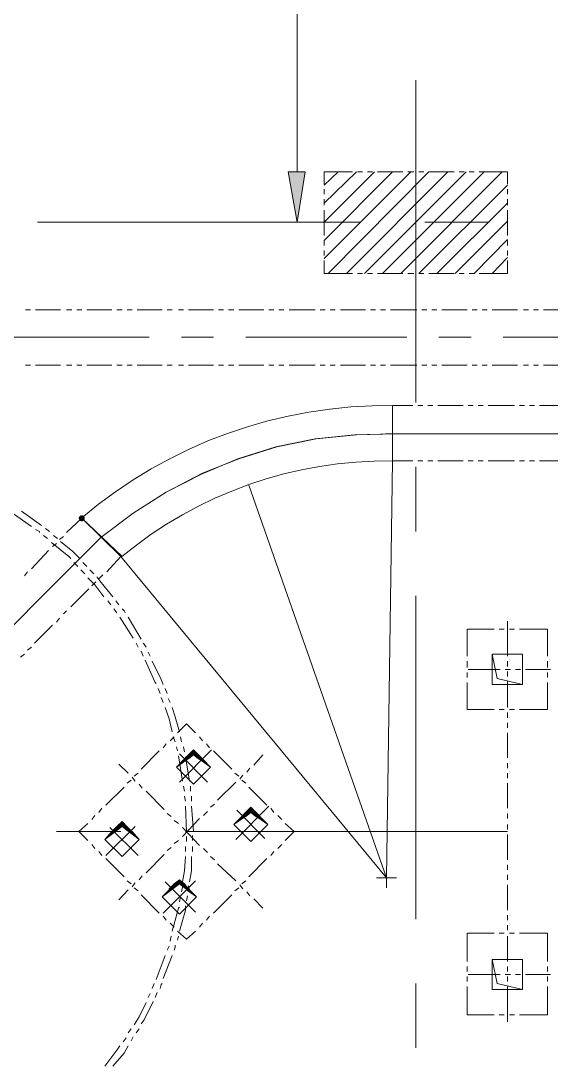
# Model space of a CAD drawing. Header units: millimetres. Extents: x 29 to 95071, y 20 to 67221.
# Drawn here: x 54083 to 56695, y 42031 to 47176 of the extents above; entities that cross this region are included whole.
import ezdxf

# ---------------------------------------------------------------- set-up
doc = ezdxf.new("R2010")
doc.units = ezdxf.units.MM

msp = doc.modelspace()

# ---------------------------------------------------------------- hatches: boundary and pattern name
h = msp.add_hatch(color=7)
h.dxf.hatch_style = 2
h.paths.add_polyline_path([(55398.6, 46432.8), (55482.9, 46432.8), (55443.2, 46185)])
h = msp.add_hatch(color=7)
edge = h.paths.add_edge_path()
edge.add_arc((54382.5, 44727.8), 14.9, 0, 360)
h = msp.add_hatch(color=7)
h.dxf.hatch_style = 2
h.paths.add_polyline_path([(54932.7, 43587.8), (54957.5, 43563), (54912.9, 43563)])
h = msp.add_hatch(color=7)
h.dxf.hatch_style = 2
h.paths.add_polyline_path([(54883.2, 43538.2), (54898, 43538.2), (54848.5, 43503.5)])
h = msp.add_hatch(color=7)
h.paths.add_polyline_path([(54907.9, 43543.2), (54893.1, 43543.2), (54898, 43538.2)])
h.paths.add_polyline_path([(54893.1, 43543.2), (54898, 43538.2), (54883.2, 43538.2)])
h = msp.add_hatch(color=7)
h.paths.add_polyline_path([(54932.7, 43563), (54912.9, 43563), (54907.9, 43543.2)])
h.paths.add_polyline_path([(54912.9, 43563), (54907.9, 43543.2), (54893.1, 43543.2)])
h = msp.add_hatch(color=7)
h.paths.add_polyline_path([(54957.5, 43563), (54932.7, 43563), (54977.3, 43543.2)])
h.paths.add_polyline_path([(54932.7, 43563), (54977.3, 43543.2), (54957.5, 43543.2)])
h = msp.add_hatch(color=7)
h.paths.add_polyline_path([(54977.3, 43543.2), (54957.5, 43543.2), (54967.4, 43538.2)])
h.paths.add_polyline_path([(54957.5, 43543.2), (54967.4, 43538.2)])
h = msp.add_hatch(color=7)
h.dxf.hatch_style = 2
h.paths.add_polyline_path([(54977.3, 43543.2), (54982.3, 43538.2), (54967.4, 43538.2)])
h = msp.add_hatch(color=7)
h.paths.add_polyline_path([(54982.3, 43538.2), (54967.4, 43538.2)])
h.paths.add_polyline_path([(54982.3, 43538.2), (54967.4, 43538.2)])
h.paths.add_polyline_path([(54967.4, 43538.2), (54982.3, 43538.2), (55017, 43503.5)])
h = msp.add_hatch(color=7)
h.paths.add_polyline_path([(55215.2, 43280.5), (55195.4, 43280.5), (55190.5, 43260.6)])
h.paths.add_polyline_path([(55195.4, 43280.5), (55190.5, 43260.6), (55175.6, 43260.6)])
h = msp.add_hatch(color=7)
h.dxf.hatch_style = 2
h.paths.add_polyline_path([(55215.2, 43305.2), (55240, 43280.5), (55195.4, 43280.5)])
h = msp.add_hatch(color=7)
h.paths.add_polyline_path([(55240, 43280.5), (55215.2, 43280.5), (55259.9, 43260.6)])
h.paths.add_polyline_path([(55215.2, 43280.5), (55259.9, 43260.6), (55240, 43260.6)])
h = msp.add_hatch(color=7)
h.dxf.hatch_style = 2
h.paths.add_polyline_path([(54580.8, 43235.9), (54600.6, 43211.1), (54556, 43211.1)])
h = msp.add_hatch(color=7)
h.paths.add_polyline_path([(55180.5, 43255.7), (55175.6, 43260.6)])
h.paths.add_polyline_path([(55175.6, 43260.6), (55180.5, 43255.7), (55165.7, 43255.7)])
h.paths.add_polyline_path([(55180.5, 43255.7), (55165.7, 43255.7), (55131, 43221)])
h = msp.add_hatch(color=7)
h.dxf.hatch_style = 2
h.paths.add_polyline_path([(55175.6, 43260.6), (55190.5, 43260.6), (55180.5, 43255.7)])
h = msp.add_hatch(color=7)
h.paths.add_polyline_path([(55254.9, 43255.7), (55249.9, 43255.7)])
h.paths.add_polyline_path([(55254.9, 43255.7), (55249.9, 43255.7), (55240, 43260.6)])
h = msp.add_hatch(color=7)
h.dxf.hatch_style = 2
h.paths.add_polyline_path([(55240, 43260.6), (55259.9, 43260.6), (55254.9, 43255.7)])
h = msp.add_hatch(color=7)
h.paths.add_polyline_path([(55254.9, 43255.7), (55249.9, 43255.7), (55264.8, 43255.7)])
h.paths.add_polyline_path([(55249.9, 43255.7), (55264.8, 43255.7), (55299.5, 43221)])
h = msp.add_hatch(color=7)
h.dxf.hatch_style = 2
h.paths.add_polyline_path([(55259.9, 43260.6), (55264.8, 43255.7), (55254.9, 43255.7)])
h = msp.add_hatch(color=7)
h.dxf.hatch_style = 2
h.paths.add_polyline_path([(54531.2, 43186.3), (54541.2, 43186.3), (54496.5, 43146.6)])
h = msp.add_hatch(color=7)
h.paths.add_polyline_path([(54551.1, 43191.2), (54536.2, 43191.2), (54546.1, 43186.3)])
h.paths.add_polyline_path([(54536.2, 43191.2), (54546.1, 43186.3), (54531.2, 43186.3)])
h = msp.add_hatch(color=7)
h.paths.add_polyline_path([(54541.2, 43186.3), (54531.2, 43186.3)])
h.paths.add_polyline_path([(54541.2, 43186.3), (54531.2, 43186.3), (54546.1, 43186.3)])
h = msp.add_hatch(color=7)
h.paths.add_polyline_path([(54580.8, 43211.1), (54556, 43211.1), (54551.1, 43191.2)])
h.paths.add_polyline_path([(54556, 43211.1), (54551.1, 43191.2), (54536.2, 43191.2)])
h = msp.add_hatch(color=7)
h.paths.add_polyline_path([(54600.6, 43211.1), (54580.8, 43211.1), (54620.5, 43191.2)])
h.paths.add_polyline_path([(54580.8, 43211.1), (54620.5, 43191.2), (54605.6, 43191.2)])
h = msp.add_hatch(color=7)
h.paths.add_polyline_path([(54620.5, 43191.2), (54605.6, 43191.2), (54615.5, 43186.3)])
h.paths.add_polyline_path([(54605.6, 43191.2), (54615.5, 43186.3)])
h = msp.add_hatch(color=7)
h.dxf.hatch_style = 2
h.paths.add_polyline_path([(54620.5, 43191.2), (54630.4, 43186.3), (54615.5, 43186.3)])
h = msp.add_hatch(color=7)
h.paths.add_polyline_path([(54630.4, 43186.3), (54615.5, 43186.3)])
h.paths.add_polyline_path([(54630.4, 43186.3), (54615.5, 43186.3)])
h.paths.add_polyline_path([(54615.5, 43186.3), (54630.4, 43186.3), (54665.1, 43146.6)])
h = msp.add_hatch(color=7)
h.paths.add_polyline_path([(54828.6, 42903.8), (54818.7, 42908.7)])
h.paths.add_polyline_path([(54818.7, 42908.7), (54828.6, 42903.8), (54813.8, 42903.8)])
h = msp.add_hatch(color=7)
h.paths.add_polyline_path([(54863.3, 42928.5), (54838.5, 42928.5), (54833.6, 42908.7)])
h.paths.add_polyline_path([(54838.5, 42928.5), (54833.6, 42908.7), (54818.7, 42908.7)])
h = msp.add_hatch(color=7)
h.dxf.hatch_style = 2
h.paths.add_polyline_path([(54818.7, 42908.7), (54833.6, 42908.7), (54828.6, 42903.8)])
h = msp.add_hatch(color=7)
h.dxf.hatch_style = 2
h.paths.add_polyline_path([(54863.3, 42948.4), (54888.1, 42928.5), (54838.5, 42928.5)])
h = msp.add_hatch(color=7)
h.paths.add_polyline_path([(54888.1, 42928.5), (54863.3, 42928.5), (54903, 42908.7)])
h.paths.add_polyline_path([(54863.3, 42928.5), (54903, 42908.7), (54888.1, 42908.7)])
h = msp.add_hatch(color=7)
h.paths.add_polyline_path([(54898, 42903.8), (54888.1, 42908.7)])
h.paths.add_polyline_path([(54898, 42903.8), (54888.1, 42908.7), (54903, 42908.7)])
h = msp.add_hatch(color=7)
h.dxf.hatch_style = 2
h.paths.add_polyline_path([(54903, 42908.7), (54912.9, 42903.8), (54898, 42903.8)])
h = msp.add_hatch(color=7)
h.dxf.hatch_style = 2
h.paths.add_polyline_path([(54813.8, 42898.8), (54823.7, 42898.8), (54779.1, 42864.1)])
h = msp.add_hatch(color=7)
h.paths.add_polyline_path([(54828.6, 42903.8), (54813.8, 42903.8), (54823.7, 42898.8)])
h.paths.add_polyline_path([(54813.8, 42903.8), (54823.7, 42898.8), (54813.8, 42898.8)])
h = msp.add_hatch(color=7)
h.paths.add_polyline_path([(54898, 42903.8), (54898, 42898.8), (54912.9, 42898.8)])
h.paths.add_polyline_path([(54898, 42898.8), (54912.9, 42898.8), (54947.6, 42864.1)])
h = msp.add_hatch(color=7)
h.dxf.hatch_style = 2
h.paths.add_polyline_path([(54898, 42903.8), (54912.9, 42903.8), (54912.9, 42898.8)])

# ---------------------------------------------------------------- linework, layer by layer
at = {"color": 7, "lineweight": 0}
for points in [[(55443.2, 48935.9), (55443.2, 46432.8)], [(56028.1, 45297.8), (56028.1, 46883.9)], [(55715.9, 46432.8), (55577.1, 46432.8), (55577.1, 46373.3)], [(55577.1, 46368.4), (55646.5, 46432.8)], [(55577.1, 46279.2), (55735.7, 46432.8)], [(55577.1, 46185), (55824.9, 46432.8)], [(55577.1, 46095.8), (55914.1, 46432.8)], [(55577.1, 46006.6), (56003.3, 46432.8)], [(55596.9, 45932.2), (56092.6, 46432.8)], [(55686.1, 45932.2), (56186.7, 46432.8)], [(55765.4, 46432.8), (55740.6, 46432.8)], [(55775.3, 45932.2), (56275.9, 46432.8)], [(55815, 46432.8), (55790.2, 46432.8)], [(55963.7, 46432.8), (55839.8, 46432.8)], [(55864.6, 45932.2), (56365.2, 46432.8)], [(55953.8, 45932.2), (56454.4, 46432.8)], [(56018.2, 46432.8), (55988.5, 46432.8)], [(56067.8, 46432.8), (56043, 46432.8)], [(56216.5, 46432.8), (56092.6, 46432.8)], [(56266, 46432.8), (56241.2, 46432.8)], [(56315.6, 46432.8), (56290.8, 46432.8)], [(56479.2, 46373.3), (56479.2, 46432.8), (56340.4, 46432.8)], [(56043, 45932.2), (56479.2, 46368.4)], [(55577.1, 46348.6), (55577.1, 46323.8)], [(56479.2, 46323.8), (56479.2, 46348.6)], [(55577.1, 46299), (55577.1, 46269.3)], [(56132.2, 45932.2), (56479.2, 46279.2)], [(56479.2, 46269.3), (56479.2, 46299)], [(55577.1, 46244.5), (55577.1, 46120.6)], [(56479.2, 46120.6), (56479.2, 46244.5)], [(55755.5, 46185), (54164.5, 46185)], [(55512.6, 46185), (55314.4, 46185)], [(56389.9, 46185), (56072.7, 46185)], [(56221.4, 45932.2), (56479.2, 46190)], [(56315.6, 45932.2), (56479.2, 46100.7)], [(55577.1, 46095.8), (55577.1, 46071)], [(56479.2, 46071), (56479.2, 46095.8)], [(55577.1, 46046.2), (55577.1, 46021.4)], [(55577.1, 45996.6), (55577.1, 45932.2), (55715.9, 45932.2)], [(56404.8, 45932.2), (56479.2, 46011.5)], [(56479.2, 46021.4), (56479.2, 46046.2)], [(56479.2, 45932.2), (56479.2, 45996.6)], [(55740.6, 45932.2), (55765.4, 45932.2)], [(55790.2, 45932.2), (55815, 45932.2)], [(55839.8, 45932.2), (55963.7, 45932.2)], [(55988.5, 45932.2), (56018.2, 45932.2)], [(56043, 45932.2), (56067.8, 45932.2)], [(56092.6, 45932.2), (56216.5, 45932.2)], [(56241.2, 45932.2), (56266, 45932.2)], [(56290.8, 45932.2), (56315.6, 45932.2)], [(56340.4, 45932.2), (56479.2, 45932.2)], [(54105, 45753.8), (54129.8, 45753.8)], [(54154.5, 45753.8), (54278.5, 45753.8)], [(54308.2, 45753.8), (54333, 45753.8)], [(54357.8, 45753.8), (54382.5, 45753.8)], [(54407.3, 45753.8), (54531.2, 45753.8)], [(54556, 45753.8), (54580.8, 45753.8)], [(54605.6, 45753.8), (54630.4, 45753.8)], [(54655.2, 45753.8), (54779.1, 45753.8)], [(54803.9, 45753.8), (54828.6, 45753.8)], [(54858.4, 45753.8), (54883.2, 45753.8)], [(54907.9, 45753.8), (55031.9, 45753.8)], [(55056.6, 45753.8), (55081.4, 45753.8)], [(55106.2, 45753.8), (55131, 45753.8)], [(55155.8, 45753.8), (55279.7, 45753.8)], [(55304.5, 45753.8), (55329.2, 45753.8)], [(55354, 45753.8), (55378.8, 45753.8)], [(55403.6, 45753.8), (55532.5, 45753.8)], [(55557.2, 45753.8), (55582, 45753.8)], [(55606.8, 45753.8), (55631.6, 45753.8)], [(55656.4, 45753.8), (55780.3, 45753.8)], [(55805.1, 45753.8), (55829.9, 45753.8)], [(55854.6, 45753.8), (55879.4, 45753.8)], [(55904.2, 45753.8), (56033.1, 45753.8)], [(56057.9, 45753.8), (56082.6, 45753.8)], [(56107.4, 45753.8), (56132.2, 45753.8)], [(56157, 45753.8), (56280.9, 45753.8)], [(56305.7, 45753.8), (56330.5, 45753.8)], [(56355.2, 45753.8), (56380, 45753.8)], [(56404.8, 45753.8), (56528.7, 45753.8)], [(56558.5, 45753.8), (56583.2, 45753.8)], [(56608, 45753.8), (56632.8, 45753.8)], [(56657.6, 45753.8), (56781.5, 45753.8)], [(53921.6, 45619.9), (54714.6, 45619.9)], [(54873.2, 45619.9), (55031.9, 45619.9)], [(55190.5, 45619.9), (55983.5, 45619.9)], [(56142.1, 45619.9), (56300.7, 45619.9)], [(56459.3, 45619.9), (57257.3, 45619.9)], [(54105, 45481.2), (54129.8, 45481.2)], [(54154.5, 45481.2), (54278.5, 45481.2)], [(54308.2, 45481.2), (54333, 45481.2)], [(54357.8, 45481.2), (54382.5, 45481.2)], [(54407.3, 45481.2), (54531.2, 45481.2)], [(54556, 45481.2), (54580.8, 45481.2)], [(54605.6, 45481.2), (54630.4, 45481.2)], [(54655.2, 45481.2), (54779.1, 45481.2)], [(54803.9, 45481.2), (54828.6, 45481.2)], [(54858.4, 45481.2), (54883.2, 45481.2)], [(54907.9, 45481.2), (55031.9, 45481.2)], [(55056.6, 45481.2), (55081.4, 45481.2)], [(55106.2, 45481.2), (55131, 45481.2)], [(55155.8, 45481.2), (55279.7, 45481.2)], [(55304.5, 45481.2), (55329.2, 45481.2)], [(55354, 45481.2), (55378.8, 45481.2)], [(55403.6, 45481.2), (55532.5, 45481.2)], [(55557.2, 45481.2), (55582, 45481.2)], [(55606.8, 45481.2), (55631.6, 45481.2)], [(55656.4, 45481.2), (55780.3, 45481.2)], [(55805.1, 45481.2), (55829.9, 45481.2)], [(55854.6, 45481.2), (55879.4, 45481.2)], [(55904.2, 45481.2), (56033.1, 45481.2)], [(56057.9, 45481.2), (56082.6, 45481.2)], [(56107.4, 45481.2), (56132.2, 45481.2)], [(56157, 45481.2), (56280.9, 45481.2)], [(56305.7, 45481.2), (56330.5, 45481.2)], [(56355.2, 45481.2), (56380, 45481.2)], [(56404.8, 45481.2), (56528.7, 45481.2)], [(56558.5, 45481.2), (56583.2, 45481.2)], [(56608, 45481.2), (56632.8, 45481.2)], [(56657.6, 45481.2), (56781.5, 45481.2)], [(55918.5, 45282.7), (55813.4, 45281.7), (55708.8, 45276.1), (55604.9, 45265.7), (55501.9, 45250.8), (55399.8, 45231.3), (55298.8, 45207.2), (55199.1, 45178.7), (55100.9, 45145.8), (55004.2, 45108.6), (54909.2, 45067.1), (54816, 45021.3), (54724.9, 44971.3), (54635.9, 44917.2), (54549.3, 44859), (54465.1, 44796.8), (54383.4, 44730.5)], [(55914.1, 45010.3), (55914.1, 45282.9)], [(55914.1, 45282.9), (56013.2, 45282.9)], [(55914.1, 45282.9), (55914.1, 45010.3)], [(56038, 45282.9), (56062.8, 45282.9)], [(56087.6, 45282.9), (56112.4, 45282.9)], [(56137.2, 45282.9), (56261.1, 45282.9)], [(56285.9, 45282.9), (56310.6, 45282.9)], [(56335.4, 45282.9), (56360.2, 45282.9)], [(56385, 45282.9), (56513.9, 45282.9)], [(56538.6, 45282.9), (56563.4, 45282.9)], [(56588.2, 45282.9), (56613, 45282.9)], [(56637.8, 45282.9), (56761.7, 45282.9)], [(55919.1, 45144.1), (55725.8, 45139.2), (55532.5, 45119.3), (55339.2, 45079.7), (55150.8, 45020.2), (54972.4, 44945.9), (54798.9, 44856.6), (54635.3, 44752.6), (54476.7, 44633.6)], [(54476.7, 44633.6), (54635.3, 44752.6), (54798.9, 44856.6), (54977.3, 44950.8), (55155.8, 45020.2), (55344.1, 45079.7), (55537.4, 45119.3), (55735.7, 45139.2), (55929, 45144.1)], [(55879.4, 45144.1), (58987.2, 45144.1)], [(55914.1, 45010.3), (55884.4, 42958.3), (54575.8, 44539.4)], [(55914.7, 45010.1), (55823.7, 45009.3), (55733.1, 45004.5), (55643, 44995.7), (55553.6, 44983), (55465.1, 44966.4), (55377.5, 44946), (55290.9, 44921.7), (55205.5, 44893.7), (55121.5, 44862), (55038.9, 44826.6), (54957.8, 44787.6), (54878.4, 44745), (54800.8, 44698.9), (54725.1, 44649.3), (54651.5, 44596.2), (54580.1, 44539.7)], [(55914.1, 45010.3), (56013.2, 45010.3)], [(56028.1, 44663.3), (56028.1, 44980.6)], [(56038, 45010.3), (56062.8, 45010.3)], [(56087.6, 45010.3), (56112.4, 45010.3)], [(56137.2, 45010.3), (56261.1, 45010.3)], [(56285.9, 45010.3), (56310.6, 45010.3)], [(56335.4, 45010.3), (56360.2, 45010.3)], [(56385, 45010.3), (56513.9, 45010.3)], [(56538.6, 45010.3), (56563.4, 45010.3)], [(56588.2, 45010.3), (56613, 45010.3)], [(56637.8, 45010.3), (56761.7, 45010.3)], [(55205.3, 44891.3), (55884.4, 42958.3)], [(54184.3, 44693.1), (54085.2, 44762.5)], [(54134.7, 44688.1), (54035.6, 44757.5)], [(54382.5, 44727.8), (54308.2, 44658.4)], [(54382.5, 44727.8), (54580.8, 44539.4)], [(54382.5, 44727.8), (54580.8, 44539.4)], [(54382.5, 44727.8), (54575.8, 44539.4)], [(54174.4, 44658.4), (54174.4, 44663.3), (54154.5, 44673.2)], [(54223.9, 44663.3), (54204.1, 44678.2)], [(53029.4, 43186.3), (54476.7, 44633.6)], [(54214, 44628.6), (54194.2, 44643.5)], [(54328, 44529.5), (54318.1, 44539.4), (54233.8, 44608.8)], [(54263.6, 44628.6), (54243.8, 44643.5)], [(54293.3, 44638.6), (54273.5, 44623.7)], [(54372.6, 44529.5), (54337.9, 44564.2), (54278.5, 44613.8)], [(54219, 44569.2), (54134.7, 44479.9)], [(54258.6, 44603.9), (54238.8, 44589)], [(54362.7, 44489.9), (54342.9, 44509.7)], [(54407.3, 44489.9), (54387.5, 44509.7)], [(54575.8, 44539.4), (54506.5, 44465.1)], [(54114.9, 44465.1), (54100, 44445.2)], [(54397.4, 44455.2), (54377.6, 44475)], [(54442, 44455.2), (54422.2, 44475)], [(54491.6, 44341.2), (54447, 44400.6), (54412.3, 44435.3)], [(54451.9, 44415.5), (54432.1, 44395.7)], [(54536.2, 44341.2), (54471.8, 44420.5), (54456.9, 44440.3)], [(54486.6, 44450.2), (54466.8, 44430.4)], [(54417.2, 44380.8), (54328, 44291.6)], [(54526.3, 44301.5), (54511.4, 44321.3)], [(54565.9, 44301.5), (54551.1, 44321.3)], [(56028.1, 42755.1), (56028.1, 44346.1)], [(54308.2, 44271.8), (54293.3, 44256.9)], [(54556, 44261.9), (54541.2, 44281.7)], [(54595.7, 44261.9), (54590.7, 44271.8), (54580.8, 44281.7)], [(54238.8, 44202.4), (54149.6, 44113.2)], [(54273.5, 44237.1), (54258.6, 44217.2)], [(54635.3, 44137.9), (54570.9, 44242)], [(54675, 44133), (54610.5, 44242)], [(56479.2, 44048.7), (56479.2, 44222.2)], [(56280.9, 44182.6), (56414.7, 44182.6)], [(56280.9, 44048.7), (56280.9, 44182.6)], [(56439.5, 44182.6), (56464.3, 44182.6)], [(56489.1, 44182.6), (56513.9, 44182.6)], [(56538.6, 44182.6), (56677.4, 44182.6)], [(56677.4, 44048.7), (56677.4, 44182.6)], [(54134.7, 44093.3), (54114.9, 44078.5)], [(54660.1, 44093.3), (54650.2, 44113.2)], [(54699.8, 44093.3), (54689.9, 44108.2), (54684.9, 44113.2)], [(54100, 44058.6), (54080.2, 44043.8)], [(54684.9, 44048.7), (54675, 44073.5)], [(54719.6, 44048.7), (54709.7, 44068.6)], [(56404.8, 44058.6), (56553.5, 44058.6)], [(56404.8, 43909.9), (56404.8, 44058.6), (56429.6, 43939.7)], [(56553.5, 43909.9), (56553.5, 44058.6)], [(54749.3, 43914.9), (54744.4, 43919.9), (54694.8, 44028.9)], [(54784, 43909.9), (54774.1, 43934.7), (54729.5, 44023.9)], [(56280.9, 43994.2), (56280.9, 44023.9)], [(56479.2, 43999.2), (56479.2, 44023.9)], [(56677.4, 43994.2), (56677.4, 44023.9)], [(56280.9, 43944.6), (56280.9, 43969.4)], [(56285.9, 43984.3), (56444.5, 43984.3)], [(56404.8, 43909.9), (56553.5, 43909.9), (56429.6, 43939.7)], [(56469.2, 43984.3), (56494, 43984.3)], [(56479.2, 43949.6), (56479.2, 43974.4)], [(56518.8, 43984.3), (56543.6, 43984.3)], [(56568.4, 43984.3), (56692.3, 43984.3)], [(56677.4, 43944.6), (56677.4, 43969.4)], [(54769.2, 43865.3), (54759.2, 43890.1)], [(54803.9, 43865.3), (54793.9, 43890.1)], [(56280.9, 43786), (56280.9, 43919.9)], [(56479.2, 43795.9), (56479.2, 43924.8)], [(56677.4, 43786), (56677.4, 43919.9)], [(54784, 43820.7), (54774.1, 43845.5)], [(54818.7, 43820.7), (54808.8, 43840.5)], [(54828.6, 43677), (54813.8, 43741.4), (54793.9, 43795.9)], [(54863.3, 43677), (54843.5, 43751.3), (54828.6, 43795.9)], [(56280.9, 43786), (56414.7, 43786)], [(56439.5, 43786), (56464.3, 43786)], [(56489.1, 43786), (56513.9, 43786)], [(56538.6, 43786), (56677.4, 43786)], [(56479.2, 43746.4), (56479.2, 43771.2)], [(54853.4, 43672), (54898, 43716.6)], [(54898, 43716.6), (54942.6, 43672)], [(56479.2, 43696.8), (56479.2, 43721.6)], [(54818.7, 43632.4), (54838.5, 43652.2)], [(54843.5, 43627.4), (54833.6, 43652.2)], [(54873.2, 43627.4), (54868.3, 43652.2)], [(54962.5, 43652.2), (54977.3, 43632.4)], [(56479.2, 43548.1), (56479.2, 43672)], [(54675, 43493.6), (54764.2, 43582.8)], [(54784, 43597.7), (54798.9, 43617.5)], [(54853.4, 43582.8), (54848.5, 43602.6)], [(54932.7, 43587.8), (54848.5, 43503.5), (54932.7, 43563)], [(55021.9, 43587.8), (54863.3, 43429.2)], [(54888.1, 43577.9), (54883.2, 43602.6)], [(55017, 43503.5), (54932.7, 43587.8)], [(54997.2, 43617.5), (55012, 43597.7)], [(55031.9, 43582.8), (55121.1, 43493.6)], [(54878.2, 43434.1), (54858.4, 43558)], [(54863.3, 43567.9), (55002.1, 43429.2)], [(54912.9, 43434.1), (54893.1, 43553.1)], [(54932.7, 43563), (55017, 43503.5)], [(55230.1, 43513.4), (55274.7, 43563)], [(54565.9, 43518.4), (54610.5, 43473.8)], [(54932.7, 43419.2), (54848.5, 43503.5)], [(55017, 43503.5), (54932.7, 43419.2)], [(55195.4, 43478.7), (55210.3, 43498.5)], [(56479.2, 43498.5), (56479.2, 43523.3)], [(54605.6, 43424.2), (54625.4, 43439.1)], [(54630.4, 43453.9), (54645.2, 43434.1)], [(54640.3, 43458.9), (54660.1, 43473.8)], [(55051.7, 43339.9), (55140.9, 43429.2)], [(55135.9, 43473.8), (55155.8, 43458.9)], [(55160.7, 43444), (55175.6, 43463.9)], [(55170.6, 43439.1), (55190.5, 43424.2)], [(56479.2, 43449), (56479.2, 43473.8)], [(56479.2, 43300.3), (56479.2, 43424.2)], [(54501.5, 43315.2), (54590.7, 43404.4)], [(54665.1, 43419.2), (54679.9, 43399.4)], [(54699.8, 43384.5), (54789, 43295.3)], [(54888.1, 43384.5), (54883.2, 43409.3)], [(54917.9, 43384.5), (54917.9, 43409.3)], [(55205.3, 43404.4), (55294.5, 43315.2)], [(54893.1, 43335), (54888.1, 43359.8)], [(54922.8, 43335), (54922.8, 43359.8)], [(55017, 43305.2), (55036.8, 43320.1)], [(54466.8, 43280.5), (54481.7, 43300.3)], [(54803.9, 43275.5), (54823.7, 43260.6)], [(54898, 43186.3), (54893.1, 43310.2)], [(54932.7, 43186.3), (54922.8, 43310.2)], [(54982.3, 43265.6), (55002.1, 43285.4)], [(55215.2, 43305.2), (55131, 43221), (55215.2, 43280.5)], [(55304.5, 43310.2), (55140.9, 43146.6)], [(55284.6, 43151.6), (55145.9, 43290.4)], [(55215.2, 43280.5), (55299.5, 43221), (55215.2, 43305.2)], [(55314.4, 43300.3), (55329.2, 43280.5)], [(56479.2, 43250.7), (56479.2, 43275.5)], [(54367.7, 43186.3), (54412.3, 43225.9)], [(54432.1, 43245.8), (54447, 43265.6)], [(54838.5, 43240.8), (54858.4, 43225.9)], [(54878.2, 43161.5), (54962.5, 43250.7)], [(55215.2, 43136.7), (55131, 43221)], [(55299.5, 43221), (55215.2, 43136.7)], [(55349.1, 43265.6), (55368.9, 43245.8)], [(55383.8, 43225.9), (55428.4, 43186.3)], [(56479.2, 43196.2), (56479.2, 43221)], [(54575.8, 43186.3), (54258.6, 43186.3)], [(54367.7, 43186.3), (54412.3, 43141.7)], [(54645.2, 43211.1), (54501.5, 43067.3)], [(54660.1, 43067.3), (54521.3, 43206.1)], [(54878.2, 43206.1), (54962.5, 43116.9)], [(56479.2, 43186.3), (54893.1, 43186.3)], [(54927.8, 43141.7), (54927.8, 43166.5)], [(55383.8, 43141.7), (55428.4, 43186.3)], [(56479.2, 43047.5), (56479.2, 43171.4)], [(54432.1, 43121.9), (54447, 43102)], [(54580.8, 43062.4), (54496.5, 43146.6)], [(54665.1, 43146.6), (54580.8, 43062.4)], [(54838.5, 43126.8), (54858.4, 43141.7)], [(54898, 43136.7), (54898, 43161.5)], [(55349.1, 43102), (55368.9, 43121.9)], [(54466.8, 43087.2), (54481.7, 43067.3)], [(54699.8, 42983.1), (54789, 43072.3)], [(54803.9, 43092.1), (54823.7, 43107)], [(54893.1, 43087.2), (54893.1, 43111.9)], [(54927.8, 43087.2), (54927.8, 43111.9)], [(54982.3, 43102), (55002.1, 43082.2)], [(55314.4, 43067.3), (55329.2, 43087.2)], [(54501.5, 43052.5), (54590.7, 42963.2)], [(54878.2, 42938.5), (54888.1, 42993), (54893.1, 43062.4)], [(54912.9, 42938.5), (54922.8, 42993), (54922.8, 43062.4)], [(55017, 43062.4), (55036.8, 43047.5)], [(55051.7, 43027.7), (55140.9, 42943.4)], [(55205.3, 42963.2), (55294.5, 43052.5)], [(56479.2, 42997.9), (56479.2, 43022.7)], [(54665.1, 42948.4), (54679.9, 42968.2)], [(55884.4, 43007.9), (55884.4, 42908.7)], [(56479.2, 42948.4), (56479.2, 42973.2)], [(54605.6, 42943.4), (54625.4, 42928.5)], [(54630.4, 42913.7), (54645.2, 42933.5)], [(54640.3, 42908.7), (54660.1, 42893.9)], [(54863.3, 42948.4), (54779.1, 42864.1), (54863.3, 42928.5)], [(54942.6, 42943.4), (54784, 42784.8)], [(54942.6, 42789.8), (54793.9, 42938.5)], [(54863.3, 42928.5), (54947.6, 42864.1), (54863.3, 42948.4)], [(54873.2, 42888.9), (54878.2, 42913.7)], [(54903, 42893.9), (54907.9, 42918.6)], [(55135.9, 42893.9), (55155.8, 42908.7)], [(55160.7, 42923.6), (55175.6, 42903.8)], [(55170.6, 42928.5), (55190.5, 42943.4)], [(55933.9, 42958.3), (55834.8, 42958.3)], [(56479.2, 42799.7), (56479.2, 42923.6)], [(54565.9, 42849.2), (54610.5, 42898.8)], [(54675, 42874), (54764.2, 42784.8)], [(54863.3, 42779.8), (54779.1, 42864.1)], [(54863.3, 42839.3), (54868.3, 42864.1)], [(54947.6, 42864.1), (54863.3, 42779.8)], [(54898, 42844.3), (54903, 42869.1)], [(55031.9, 42784.8), (55121.1, 42874)], [(55195.4, 42888.9), (55210.3, 42869.1)], [(54828.6, 42695.6), (54858.4, 42809.6), (54863.3, 42814.5)], [(54863.3, 42695.6), (54893.1, 42799.7), (54893.1, 42819.5)], [(55230.1, 42854.2), (55274.7, 42809.6)], [(54784, 42769.9), (54798.9, 42750.1)], [(54997.2, 42750.1), (55012, 42769.9)], [(56479.2, 42750.1), (56479.2, 42774.9)], [(54818.7, 42735.2), (54838.5, 42715.4)], [(54962.5, 42715.4), (54977.3, 42735.2)], [(56479.2, 42700.5), (56479.2, 42725.3)], [(54818.7, 42646), (54823.7, 42670.8)], [(54853.4, 42695.6), (54898, 42655.9)], [(54853.4, 42651), (54858.4, 42670.8)], [(54898, 42655.9), (54942.6, 42695.6)], [(56280.9, 42685.7), (56414.7, 42685.7)], [(56280.9, 42546.9), (56280.9, 42685.7)], [(56439.5, 42685.7), (56464.3, 42685.7)], [(56479.2, 42546.9), (56479.2, 42670.8)], [(56489.1, 42685.7), (56513.9, 42685.7)], [(56538.6, 42685.7), (56677.4, 42685.7)], [(56677.4, 42546.9), (56677.4, 42685.7)], [(54803.9, 42601.4), (54813.8, 42621.2)], [(54838.5, 42601.4), (54843.5, 42616.3), (54843.5, 42626.2)], [(54749.3, 42457.7), (54793.9, 42576.6)], [(54784, 42462.6), (54828.6, 42576.6)], [(56404.8, 42556.8), (56553.5, 42556.8)], [(56404.8, 42408.1), (56404.8, 42556.8), (56429.6, 42437.8)], [(56553.5, 42408.1), (56553.5, 42556.8)], [(56280.9, 42497.3), (56280.9, 42522.1)], [(56479.2, 42497.3), (56479.2, 42522.1)], [(56677.4, 42497.3), (56677.4, 42522.1)], [(56280.9, 42447.8), (56280.9, 42472.5)], [(56285.9, 42482.5), (56444.5, 42482.5)], [(56469.2, 42482.5), (56494, 42482.5)], [(56479.2, 42447.8), (56479.2, 42472.5)], [(56518.8, 42482.5), (56543.6, 42482.5)], [(56568.4, 42482.5), (56692.3, 42482.5)], [(56677.4, 42447.8), (56677.4, 42472.5)], [(54729.5, 42413.1), (54739.4, 42437.8)], [(54769.2, 42413.1), (54774.1, 42432.9), (54779.1, 42437.8)], [(56028.1, 42120.6), (56028.1, 42437.8)], [(56280.9, 42284.2), (56280.9, 42423)], [(56404.8, 42408.1), (56553.5, 42408.1), (56429.6, 42437.8)], [(56479.2, 42249.5), (56479.2, 42423)], [(56677.4, 42284.2), (56677.4, 42423)], [(54640.3, 42234.6), (54665.1, 42274.3), (54699.8, 42343.7)], [(54675, 42239.6), (54689.9, 42259.4), (54734.5, 42348.6)], [(54709.7, 42368.5), (54719.6, 42388.3)], [(54744.4, 42368.5), (54754.3, 42393.2)], [(56280.9, 42284.2), (56414.7, 42284.2)], [(56439.5, 42284.2), (56464.3, 42284.2)], [(56489.1, 42284.2), (56513.9, 42284.2)], [(56538.6, 42284.2), (56677.4, 42284.2)], [(54610.5, 42195), (54625.4, 42214.8)], [(54650.2, 42195), (54665.1, 42214.8)], [(54585.8, 42150.4), (54600.6, 42170.2)], [(54625.4, 42155.3), (54635.3, 42175.2)], [(54496.5, 42031.4), (54561, 42115.7), (54570.9, 42130.5)], [(54536.2, 42031.4), (54590.7, 42095.8), (54610.5, 42130.5)]]:
    msp.add_lwpolyline(points, dxfattribs=at)
for points in [[(55398.6, 46432.8), (55482.9, 46432.8), (55443.2, 46185)], [(54932.7, 43587.8), (54957.5, 43563), (54912.9, 43563)], [(54883.2, 43538.2), (54898, 43538.2), (54848.5, 43503.5)], [(54893.1, 43543.2), (54898, 43538.2), (54883.2, 43538.2)], [(54883.2, 43538.2), (54898, 43538.2)], [(54898, 43538.2), (54883.2, 43538.2)], [(54912.9, 43563), (54907.9, 43543.2), (54893.1, 43543.2)], [(54907.9, 43543.2), (54893.1, 43543.2), (54898, 43538.2)], [(54932.7, 43563), (54912.9, 43563), (54907.9, 43543.2)], [(54957.5, 43563), (54932.7, 43563), (54977.3, 43543.2)], [(54932.7, 43563), (54977.3, 43543.2), (54957.5, 43543.2)], [(54977.3, 43543.2), (54957.5, 43543.2), (54967.4, 43538.2)], [(54957.5, 43543.2), (54967.4, 43538.2)], [(54977.3, 43543.2), (54982.3, 43538.2), (54967.4, 43538.2)], [(54982.3, 43538.2), (54967.4, 43538.2)], [(54982.3, 43538.2), (54967.4, 43538.2)], [(54967.4, 43538.2), (54982.3, 43538.2), (55017, 43503.5)], [(55195.4, 43280.5), (55190.5, 43260.6), (55175.6, 43260.6)], [(55215.2, 43280.5), (55195.4, 43280.5), (55190.5, 43260.6)], [(55215.2, 43305.2), (55240, 43280.5), (55195.4, 43280.5)], [(55240, 43280.5), (55215.2, 43280.5), (55259.9, 43260.6)], [(55215.2, 43280.5), (55259.9, 43260.6), (55240, 43260.6)], [(54580.8, 43235.9), (54496.5, 43146.6), (54580.8, 43211.1), (54665.1, 43146.6)], [(54580.8, 43235.9), (54600.6, 43211.1), (54556, 43211.1)], [(55180.5, 43255.7), (55165.7, 43255.7), (55131, 43221)], [(55175.6, 43260.6), (55180.5, 43255.7), (55165.7, 43255.7)], [(55165.7, 43255.7), (55180.5, 43255.7)], [(55180.5, 43255.7), (55165.7, 43255.7)], [(55175.6, 43260.6), (55190.5, 43260.6), (55180.5, 43255.7)], [(55180.5, 43255.7), (55175.6, 43260.6)], [(55254.9, 43255.7), (55249.9, 43255.7), (55240, 43260.6)], [(55240, 43260.6), (55259.9, 43260.6), (55254.9, 43255.7)], [(55254.9, 43255.7), (55249.9, 43255.7)], [(55254.9, 43255.7), (55249.9, 43255.7), (55264.8, 43255.7)], [(55249.9, 43255.7), (55264.8, 43255.7), (55299.5, 43221)], [(55259.9, 43260.6), (55264.8, 43255.7), (55254.9, 43255.7)], [(55254.9, 43255.7), (55264.8, 43255.7)], [(54531.2, 43186.3), (54541.2, 43186.3), (54496.5, 43146.6)], [(54536.2, 43191.2), (54546.1, 43186.3), (54531.2, 43186.3)], [(54541.2, 43186.3), (54531.2, 43186.3)], [(54541.2, 43186.3), (54531.2, 43186.3), (54546.1, 43186.3)], [(54556, 43211.1), (54551.1, 43191.2), (54536.2, 43191.2)], [(54551.1, 43191.2), (54536.2, 43191.2), (54546.1, 43186.3)], [(54580.8, 43211.1), (54556, 43211.1), (54551.1, 43191.2)], [(54600.6, 43211.1), (54580.8, 43211.1), (54620.5, 43191.2)], [(54580.8, 43211.1), (54620.5, 43191.2), (54605.6, 43191.2)], [(54620.5, 43191.2), (54605.6, 43191.2), (54615.5, 43186.3)], [(54605.6, 43191.2), (54615.5, 43186.3)], [(54620.5, 43191.2), (54630.4, 43186.3), (54615.5, 43186.3)], [(54630.4, 43186.3), (54615.5, 43186.3)], [(54630.4, 43186.3), (54615.5, 43186.3)], [(54615.5, 43186.3), (54630.4, 43186.3), (54665.1, 43146.6)], [(54818.7, 42908.7), (54828.6, 42903.8), (54813.8, 42903.8)], [(54838.5, 42928.5), (54833.6, 42908.7), (54818.7, 42908.7)], [(54818.7, 42908.7), (54833.6, 42908.7), (54828.6, 42903.8)], [(54828.6, 42903.8), (54818.7, 42908.7)], [(54863.3, 42928.5), (54838.5, 42928.5), (54833.6, 42908.7)], [(54863.3, 42948.4), (54888.1, 42928.5), (54838.5, 42928.5)], [(54888.1, 42928.5), (54863.3, 42928.5), (54903, 42908.7)], [(54863.3, 42928.5), (54903, 42908.7), (54888.1, 42908.7)], [(54898, 42903.8), (54888.1, 42908.7)], [(54898, 42903.8), (54888.1, 42908.7), (54903, 42908.7)], [(54903, 42908.7), (54912.9, 42903.8), (54898, 42903.8)], [(54813.8, 42898.8), (54823.7, 42898.8), (54779.1, 42864.1)], [(54828.6, 42903.8), (54813.8, 42903.8), (54823.7, 42898.8)], [(54813.8, 42903.8), (54823.7, 42898.8), (54813.8, 42898.8)], [(54898, 42903.8), (54898, 42898.8)], [(54898, 42903.8), (54898, 42898.8), (54912.9, 42898.8)], [(54898, 42903.8), (54912.9, 42903.8), (54912.9, 42898.8)], [(54898, 42898.8), (54912.9, 42898.8), (54947.6, 42864.1)]]:
    msp.add_lwpolyline(points, close=True, dxfattribs=at)

doc.saveas('drawing.dxf')
